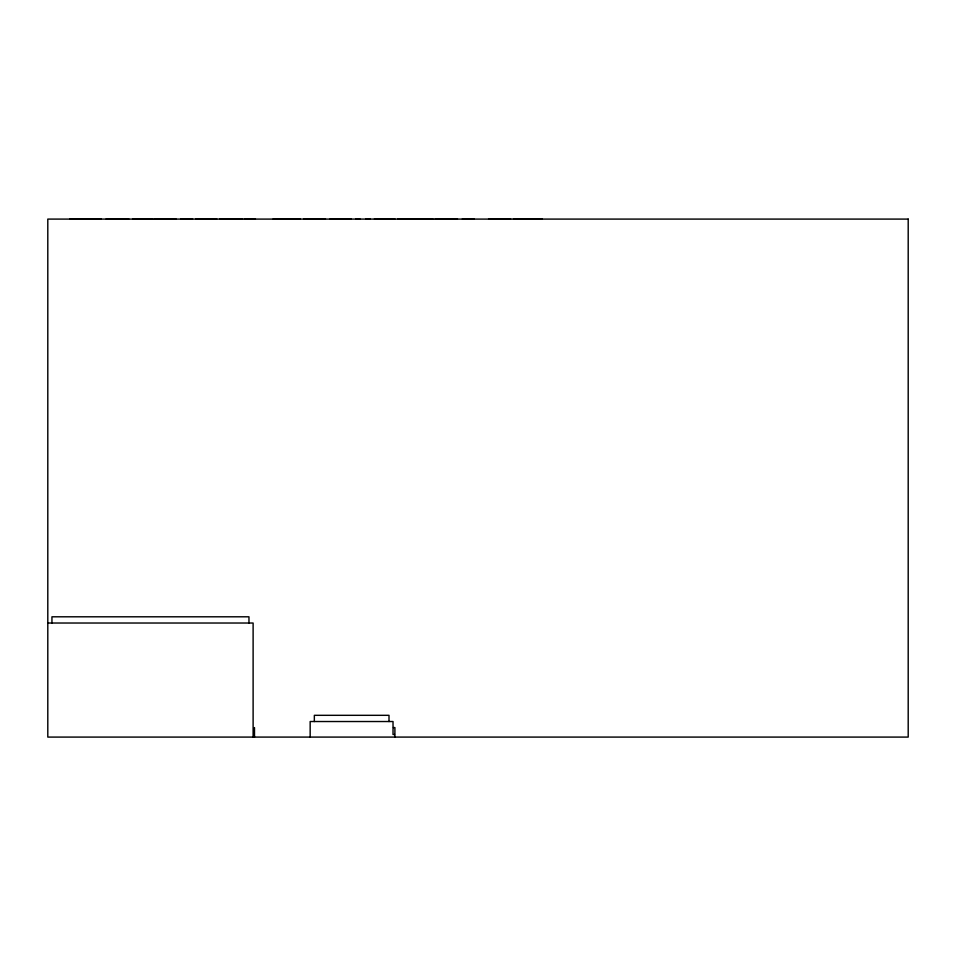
<?xml version="1.0" encoding="UTF-8"?>
<svg xmlns="http://www.w3.org/2000/svg" width="956" height="956" viewBox="0 0 956 956"><rect width="100%" height="100%" fill="white"/><g stroke="black" fill="none" stroke-linecap="round" stroke-linejoin="round"><path stroke-width="1.43" d="M69.752 218.912L101.109 218.912M106.2 218.912L128.761 218.912M132.597 218.912L152.363 218.912M154.143 218.912L175.928 218.912M180.959 218.912L192.562 218.912M195.729 218.912L216.725 218.912M219.772 218.912L241.999 218.912M244.342 218.912L255.431 218.912M273.177 218.912L300.351 218.912M303.709 218.912L325.482 218.912M330.095 218.912L351.091 218.912M355.883 218.912L359.898 218.912M365.909 218.912L369.984 218.912M374.417 218.912L394.828 218.912M397.732 218.912L420.281 218.912M421.775 218.912L432.865 218.912M435.255 218.912L457.482 218.912M462.357 218.912L473.961 218.912M488.588 218.912L510.635 218.912M513.456 218.912L542.183 218.912M47.8 623.025L253.113 623.025L253.113 737.088M393.466 727.576L394.9 727.576L394.9 737.088M394.493 734.495L393.024 734.495L393.024 721.529L310.162 721.529L310.162 737.088M389.008 721.529L389.008 715.315L314.345 715.315L314.345 721.529M254.499 727.576L254.499 737.088M248.966 623.025L248.966 616.799L51.947 616.799L51.947 623.025M908.2 219.091L47.8 219.091L47.8 737.088L908.2 737.088L908.2 219.091"/></g></svg>
